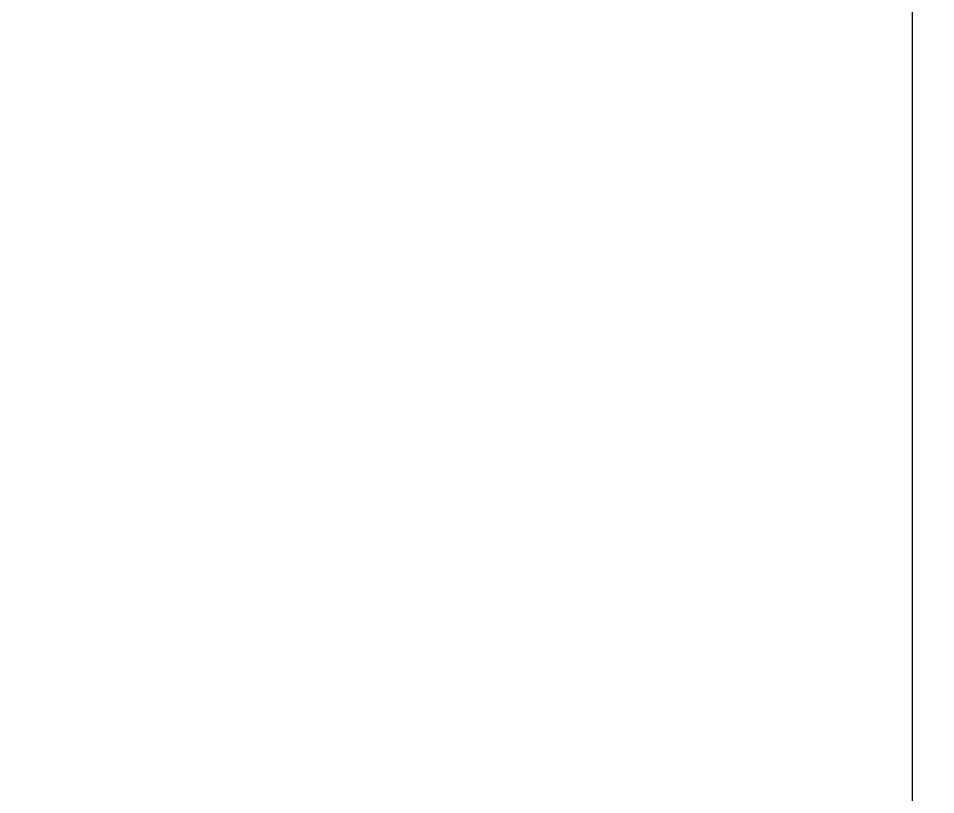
# Model space of a CAD drawing. Header units: inches. Extents: x 149946 to 166271, y -29520 to -26192.
# Drawn here: x 160605.2 to 160952.6, y -26967 to -26672.9 of the extents above; entities that cross this region are included whole.
import ezdxf

# ---------------------------------------------------------------- set-up
doc = ezdxf.new("R2010")
doc.units = ezdxf.units.IN
doc.header["$LTSCALE"] = 5
doc.header["$MEASUREMENT"] = 0
doc.layers.add('A-WALL', color=7, linetype='Continuous', lineweight=9)
doc.layers.add('Dimension', color=7, linetype='Continuous', lineweight=18)
doc.layers.add('dim line', color=7, linetype='Continuous', lineweight=15, true_color=0xfab2b2)
doc.styles.add('ordinary', font='times.ttf')
doc.dimstyles.new('Copy of 96', dxfattribs={"dimtxt": 7, "dimasz": 4, "dimexe": 0.5, "dimexo": 0.5, "dimgap": 3, "dimtad": 1, "dimdec": 1, "dimzin": 11, "dimdsep": 46, "dimlunit": 4, "dimtxsty": 'ordinary', "dimblk": 'OBLIQUE', "dimcen": 0.09, "dimse1": 1, "dimse2": 1, "dimclrt": 6, "dimazin": 0, "dimtfac": 1, "dimtdec": 1, "dimtix": 1, "dimtmove": 2, "dimatfit": 3, "dimldrblk": 'leader', "dimfxl": 0.5, "dimfxlon": 1, "dimtolj": 1, "dimtzin": 0, "dimarcsym": 0})

# ---------------------------------------------------------------- blocks, each defined once
blk = doc.blocks.new('oblique')
at = {"color": 0, "lineweight": -2}
blk.add_line((0.25, 0.25), (-0.25, -0.25), dxfattribs=at)
at = {"layer": 'dim line', "lineweight": 9}
for p, q in [((-0.4375, 0), (0.4375, 0)), ((0, 0.4375), (0, -0.4375))]:
    blk.add_line(p, q, dxfattribs=at)
blk = doc.blocks.new('*D1304')
at = {"layer": 'A-WALL', "color": 0, "lineweight": -2, "ltscale": 5}
blk.add_line((160950.9, -26350.97), (160825.33, -26350.97), dxfattribs=at)
at = {"layer": 'A-WALL', "color": 0, "lineweight": -2, "ltscale": 50}
blk.add_line((159867.63, -27053.76), (159867.63, -27613.76), dxfattribs=at)
at = {"layer": 'Defpoints', "color": 0, "ltscale": 5}
for p in [(160825.33, -26350.97), (160825.33, -26401.65), (160950.9, -26401.65)]:
    blk.add_point(p, dxfattribs=at)
at = {"layer": 'Defpoints', "color": 0, "ltscale": 50}
for p in [(159807.7, -27053.76), (159768.7, -27613.76), (159867.63, -27613.76)]:
    blk.add_point(p, dxfattribs=at)
at = {"layer": 'A-WALL', "color": 0, "lineweight": -2, "ltscale": 5, "xscale": 4, "yscale": 4, "zscale": 4, "rotation": 180}
blk.add_blockref('oblique', (160825.33, -26350.97), dxfattribs=at)
at = {"layer": 'A-WALL', "color": 0, "lineweight": -2, "ltscale": 5, "xscale": 4, "yscale": 4, "zscale": 4}
blk.add_blockref('oblique', (160950.9, -26350.97), dxfattribs=at)
at = {"layer": 'A-WALL', "color": 0, "lineweight": -2, "ltscale": 50, "xscale": 4, "yscale": 4, "zscale": 4}
for p, rotation in [((159867.63, -27053.76), 90), ((159867.63, -27613.76), 270)]:
    blk.add_blockref('oblique', p, dxfattribs=dict(at, rotation=rotation))
at = {"layer": 'A-WALL', "color": 6, "ltscale": 5, "insert": (160888.12, -26344.4), "char_height": 7, "attachment_point": 5, "style": 'ordinary'}
blk.add_mtext('\\A1;10\'-6"', dxfattribs=at)
at = {"layer": 'A-WALL', "color": 6, "ltscale": 50, "insert": (159861.07, -27333.76), "char_height": 7, "attachment_point": 5, "rotation": 90, "style": 'ordinary'}
blk.add_mtext('\\A1;46\'-8"', dxfattribs=at)
blk = doc.blocks.new('_OBLIQUE')
at = {"color": 0, "linetype": 'ByBlock'}
blk.add_line((-0.5, -0.5), (0.5, 0.5), dxfattribs=at)
blk = doc.blocks.new('leader')
at = {"layer": 'Dimension'}
for p, q in [((0, -4.328), (0, 4.328)), ((-4.424, 0), (4.424, 0))]:
    blk.add_line(p, q, dxfattribs=at)

msp = doc.modelspace()

# ---------------------------------------------------------------- linework, layer by layer
at = {"layer": 'A-WALL', "ltscale": 5}
for p in [(160943.9, -26620.32, -72.71), (161077.01, -26623.94, -72.71), (161082.44, -26394.65, -72.71)]:
    msp.add_xline(p, (0, 1), dxfattribs=at)

# ---------------------------------------------------------------- dimensions: what is measured, and where the dimension line sits
at = {"layer": 'A-WALL', "ltscale": 50}
dim = msp.add_linear_dim(base=(159867.63, -27613.76, -72.71), p1=(159807.7, -27053.76, -72.71), p2=(159768.7, -27613.76, -72.71), angle=90, dimstyle='Copy of 96', override={"dimdec": 0, "dimblk": 'oblique', "dimtdec": 0, "dimarcsym": 1}, dxfattribs=at)
dim.commit()
dim.dimension.update_dxf_attribs({"geometry": '*D1304', "text_midpoint": (159861.07, -27333.76, -72.71)})
at = {"layer": 'A-WALL', "ltscale": 5}
dim = msp.add_linear_dim(base=(160825.33, -26350.97, -72.71), p1=(160950.9, -26401.65, -72.71), p2=(160825.33, -26401.65, -72.71), angle=180, dimstyle='Copy of 96', override={"dimdec": 0, "dimblk": 'oblique', "dimtdec": 0, "dimarcsym": 1}, dxfattribs=at)
dim.commit()
dim.dimension.update_dxf_attribs({"geometry": '*D1304', "text_midpoint": (160888.12, -26344.4, -72.71)})

doc.saveas('drawing.dxf')
